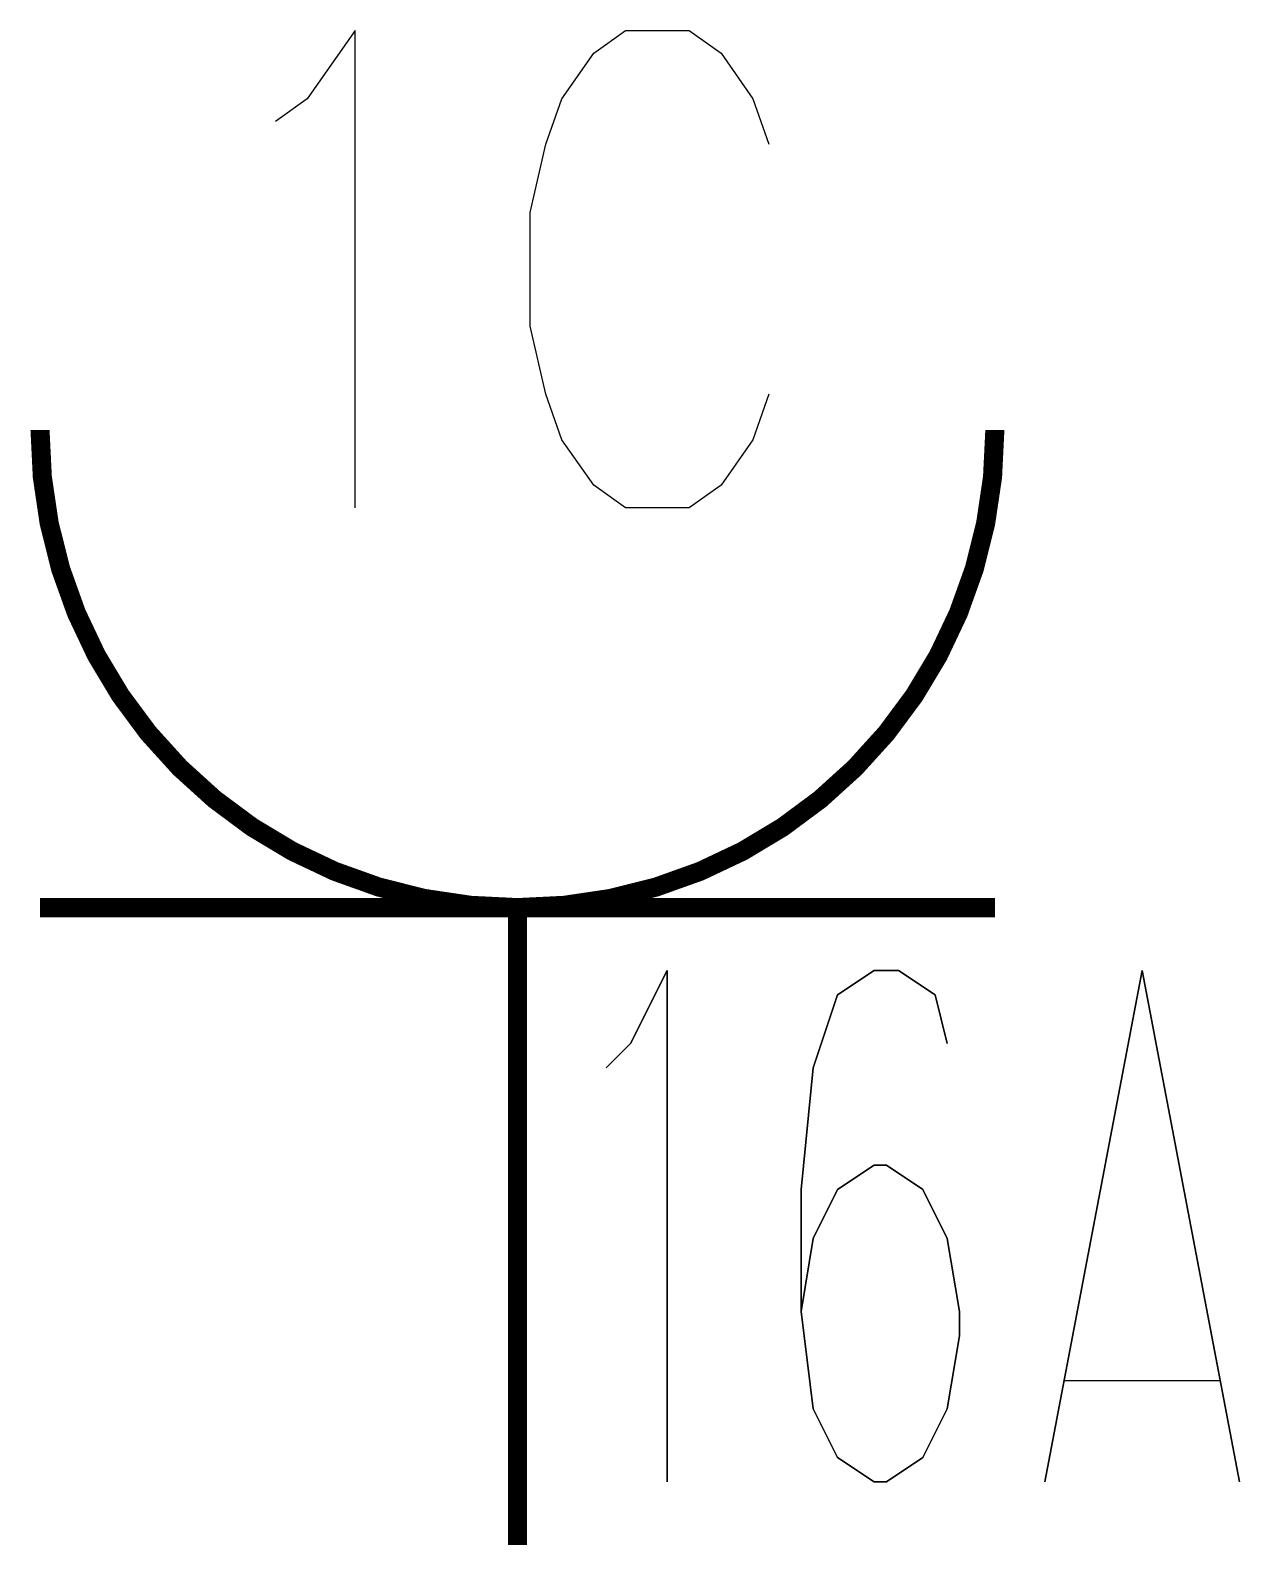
# Model space of a CAD drawing. Extents: x -255 to 378, y -5 to 793.
import ezdxf

# ---------------------------------------------------------------- set-up
doc = ezdxf.new("R2010")
doc.units = 0
doc.header["$LTSCALE"] = 1000
doc.layers.add('TJ(电气专业D)', color=142, linetype='CONTINUOUS')

# ---------------------------------------------------------------- blocks, each defined once
blk = doc.blocks.new('HC002805006335')
at = {"layer": 'TJ(电气专业D)'}
for p, q in [((-0.8506, 7.9292), (-1.1005, 7.5721)), ((-0.8506, 5.4293), (-0.8506, 7.9292)), ((0.3994, 7.8102), (0.5663, 7.9292)), ((0.5663, 7.9292), (0.8997, 7.9292)), ((0.8997, 7.9292), (1.0661, 7.8102)), ((0.2329, 7.5721), (0.3994, 7.8102)), ((1.0661, 7.8102), (1.233, 7.5721)), ((-1.1005, 7.5721), (-1.267, 7.453)), ((0.1495, 7.334), (0.2329, 7.5721)), ((1.233, 7.5721), (1.3161, 7.334)), ((0.0661, 6.9768), (0.1495, 7.334)), ((0.0661, 6.3817), (0.0661, 6.9768)), ((0.1495, 6.0245), (0.0661, 6.3817)), ((0.2329, 5.7864), (0.1495, 6.0245)), ((1.3161, 6.0245), (1.233, 5.7864)), ((0.3994, 5.5483), (0.2329, 5.7864)), ((1.233, 5.7864), (1.0661, 5.5483)), ((0.5663, 5.4293), (0.3994, 5.5483)), ((1.0661, 5.5483), (0.8997, 5.4293)), ((0.8997, 5.4293), (0.5663, 5.4293)), ((2.5, 3.3368), (-2.5, 3.3368)), ((0, 3.3368), (0, 0.8368)), ((0.5924, 2.6256), (0.7837, 3.0083)), ((0.7837, 3.0083), (0.5924, 2.6256)), ((0.7837, 3.0083), (0.7837, 0.3298)), ((0.7837, 0.3298), (0.7837, 3.0083)), ((1.8678, 3.0083), (1.6764, 2.8808)), ((1.6764, 2.8808), (1.8678, 3.0083)), ((1.9955, 3.0083), (1.8678, 3.0083)), ((1.8678, 3.0083), (1.9955, 3.0083)), ((2.1868, 2.8808), (1.9955, 3.0083)), ((1.9955, 3.0083), (2.1868, 2.8808)), ((2.7609, 0.3298), (3.2709, 3.0083)), ((3.2709, 3.0083), (2.7609, 0.3298)), ((3.2709, 3.0083), (3.7813, 0.3298)), ((3.7813, 0.3298), (3.2709, 3.0083)), ((1.6764, 2.8808), (1.5491, 2.4981)), ((1.5491, 2.4981), (1.6764, 2.8808)), ((2.2505, 2.6256), (2.1868, 2.8808)), ((2.1868, 2.8808), (2.2505, 2.6256)), ((0.4647, 2.4981), (0.5924, 2.6256)), ((0.5924, 2.6256), (0.4647, 2.4981)), ((1.5491, 2.4981), (1.4851, 1.8604)), ((1.4851, 1.8604), (1.5491, 2.4981)), ((1.8678, 1.9879), (1.6764, 1.8604)), ((1.6764, 1.8604), (1.8678, 1.9879)), ((1.9318, 1.9879), (1.8678, 1.9879)), ((1.8678, 1.9879), (1.9318, 1.9879)), ((2.1232, 1.8604), (1.9318, 1.9879)), ((1.9318, 1.9879), (2.1232, 1.8604)), ((1.4851, 1.8604), (1.4851, 1.2227)), ((1.4851, 1.2227), (1.4851, 1.8604)), ((1.6764, 1.8604), (1.5491, 1.6052)), ((1.5491, 1.6052), (1.6764, 1.8604)), ((2.2505, 1.6052), (2.1232, 1.8604)), ((2.1232, 1.8604), (2.2505, 1.6052)), ((1.5491, 1.6052), (1.4851, 1.2227)), ((1.4851, 1.2227), (1.5491, 1.6052)), ((2.3141, 1.2227), (2.2505, 1.6052)), ((2.2505, 1.6052), (2.3141, 1.2227)), ((1.5491, 0.7125), (1.4851, 1.2227)), ((1.4851, 1.2227), (1.5491, 0.7125)), ((2.3141, 1.095), (2.3141, 1.2227)), ((2.3141, 1.2227), (2.3141, 1.095)), ((2.2505, 0.7125), (2.3141, 1.095)), ((2.3141, 1.095), (2.2505, 0.7125)), ((2.8621, 0.8614), (3.68, 0.8614)), ((1.5491, 0.7125), (1.6764, 0.4573)), ((1.6764, 0.4573), (1.5491, 0.7125)), ((2.1232, 0.4573), (2.2505, 0.7125)), ((2.2505, 0.7125), (2.1232, 0.4573)), ((1.6764, 0.4573), (1.8678, 0.3298)), ((1.8678, 0.3298), (1.6764, 0.4573)), ((1.9318, 0.3298), (2.1232, 0.4573)), ((2.1232, 0.4573), (1.9318, 0.3298)), ((1.8678, 0.3298), (1.9318, 0.3298)), ((1.9318, 0.3298), (1.8678, 0.3298))]:
    blk.add_line(p, q, dxfattribs=at)
at = {"layer": 'TJ(电气专业D)', "const_width": 0.1}
blk.add_lwpolyline([(-2.5, 5.8368, 0.198912), (-1.7678, 4.069, 0.198912), (0, 3.3368, 0.198912), (1.7678, 4.069, 0.198912), (2.5, 5.8368)], format="xyb", dxfattribs=at)
for points in [[(2.5, 3.3368), (-2.5, 3.3368)], [(0, 3.3368), (0, 0)]]:
    blk.add_lwpolyline(points, dxfattribs=at)
at = {"layer": 'TJ(电气专业D)'}
for start, end in [(180, 225), (315, 0), (225, 270), (270, 315)]:
    blk.add_arc((0, 5.8368), 2.5, start, end, dxfattribs=at)

msp = doc.modelspace()

# ---------------------------------------------------------------- block references
at = {"layer": 'TJ(电气专业D)', "color": 142, "xscale": 100, "yscale": 100, "zscale": 100}
msp.add_blockref('HC002805006335', (0, 0), dxfattribs=at)

doc.saveas('drawing.dxf')
